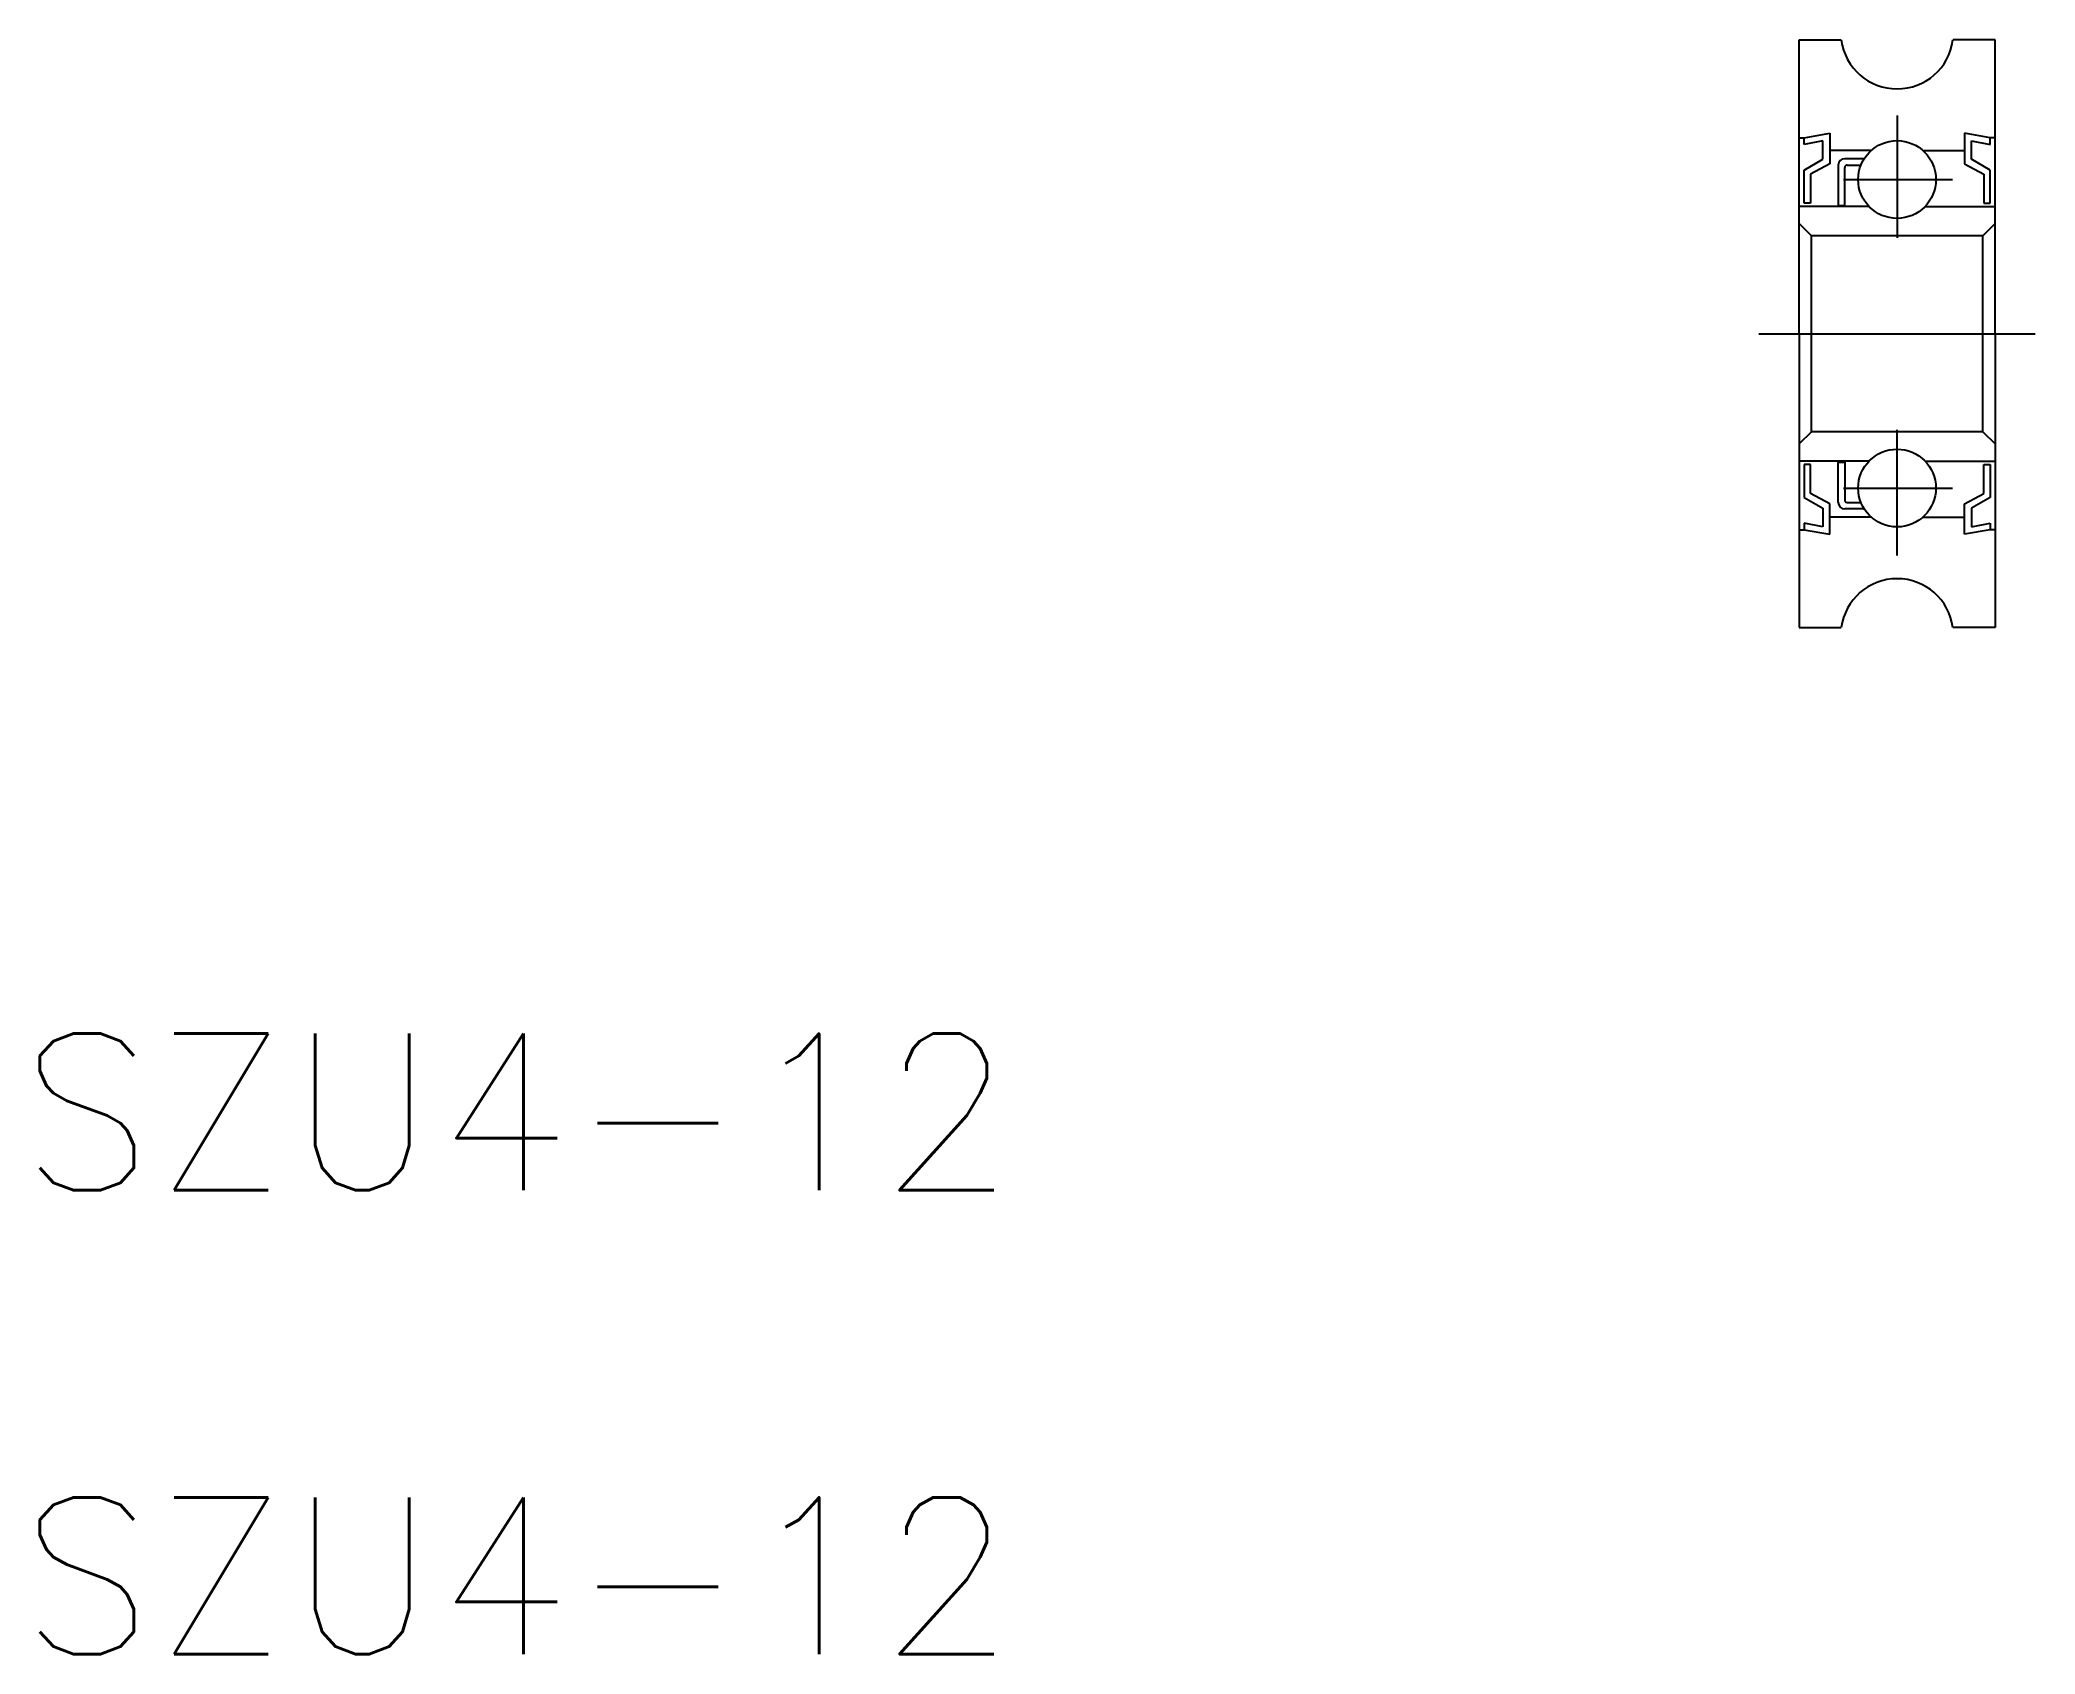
# Model space of a CAD drawing. Extents: x 94.2 to 134.9, y 142.2 to 175.2.
import ezdxf

# ---------------------------------------------------------------- set-up
doc = ezdxf.new("R2010")
doc.units = 0
doc.linetypes.add('CENTER', pattern=[17.5, 13, -1.5, 1.5, -1.5])
doc.layers.get('0').update_dxf_attribs({"linetype": 'CONTINUOUS'})
doc.layers.add('CENTER', color=1, linetype='CENTER')
doc.styles.get("Standard").update_dxf_attribs({"font": 'txt.shx', "bigfont": '@extfont2.shx'})

msp = doc.modelspace()

# ---------------------------------------------------------------- linework, layer by layer
at = {"color": 7, "linetype": 'CONTINUOUS'}
for p, q in [((130.092, 169.174), (130.092, 175.174)), ((130.092, 175.174), (130.952, 175.174)), ((134.092, 175.174), (133.232, 175.174)), ((134.092, 169.174), (134.092, 175.174)), ((130.092, 173.174), (130.192, 173.174)), ((130.192, 173.174), (130.717, 173.267)), ((130.192, 173.039), (130.192, 173.174)), ((130.717, 173.267), (130.717, 172.647)), ((133.992, 173.174), (133.467, 173.267)), ((133.467, 173.267), (133.467, 172.647)), ((134.092, 173.174), (133.992, 173.174)), ((133.992, 173.039), (133.992, 173.174)), ((130.574, 173.116), (130.192, 173.039)), ((130.192, 172.518), (130.574, 172.737)), ((130.574, 172.737), (130.574, 173.116)), ((131.567, 172.919), (130.717, 172.919)), ((131.422, 172.749), (131.022, 172.749)), ((132.617, 172.919), (133.467, 172.919)), ((133.61, 172.737), (133.61, 173.116)), ((133.61, 173.116), (133.992, 173.039)), ((133.992, 172.518), (133.61, 172.737)), ((130.192, 171.842), (130.192, 172.518)), ((130.717, 172.647), (130.324, 172.436)), ((130.324, 172.436), (130.324, 171.842)), ((130.892, 172.619), (130.892, 171.794)), ((131.022, 171.794), (131.022, 172.569)), ((131.072, 172.619), (131.355, 172.619)), ((133.467, 172.647), (133.86, 172.436)), ((133.86, 172.436), (133.86, 171.842)), ((133.992, 171.842), (133.992, 172.518)), ((131.52, 171.774), (130.092, 171.774)), ((130.324, 171.842), (130.192, 171.842)), ((130.892, 171.794), (131.022, 171.794)), ((132.664, 171.774), (134.092, 171.774)), ((133.86, 171.842), (133.992, 171.842)), ((130.342, 171.174), (130.092, 171.424)), ((133.842, 171.174), (130.342, 171.174)), ((130.342, 167.174), (130.342, 171.174)), ((133.842, 171.174), (134.092, 171.424)), ((133.842, 167.174), (133.842, 171.174)), ((130.092, 169.174), (130.092, 163.174)), ((134.092, 169.174), (134.092, 163.174)), ((130.342, 167.174), (130.092, 166.924)), ((133.842, 167.174), (130.342, 167.174)), ((133.842, 167.174), (134.092, 166.924)), ((131.52, 166.574), (130.092, 166.574)), ((130.324, 166.506), (130.192, 166.507)), ((130.192, 166.507), (130.192, 165.831)), ((130.324, 165.912), (130.324, 166.506)), ((130.892, 166.554), (131.022, 166.554)), ((130.892, 165.729), (130.892, 166.554)), ((131.022, 166.554), (131.022, 165.779)), ((132.664, 166.574), (134.092, 166.574)), ((133.86, 166.506), (133.992, 166.507)), ((133.86, 165.912), (133.86, 166.506)), ((133.992, 166.507), (133.992, 165.831)), ((130.192, 165.831), (130.574, 165.611)), ((130.717, 165.702), (130.324, 165.912)), ((133.467, 165.702), (133.86, 165.912)), ((133.992, 165.831), (133.61, 165.611)), ((130.574, 165.611), (130.574, 165.232)), ((130.717, 165.082), (130.717, 165.702)), ((131.567, 165.429), (130.717, 165.429)), ((131.422, 165.599), (131.022, 165.599)), ((131.072, 165.729), (131.355, 165.729)), ((132.617, 165.429), (133.467, 165.429)), ((133.467, 165.082), (133.467, 165.702)), ((133.61, 165.611), (133.61, 165.232)), ((130.092, 165.174), (130.192, 165.174)), ((130.574, 165.232), (130.192, 165.31)), ((130.192, 165.31), (130.192, 165.174)), ((130.192, 165.174), (130.717, 165.082)), ((133.992, 165.174), (133.467, 165.082)), ((133.61, 165.232), (133.992, 165.31)), ((133.992, 165.31), (133.992, 165.174)), ((134.092, 165.174), (133.992, 165.174)), ((130.092, 163.174), (130.952, 163.174)), ((134.092, 163.174), (133.232, 163.174))]:
    msp.add_line(p, q, dxfattribs=at)
for centre in [(132.092, 172.324), (132.092, 166.024)]:
    msp.add_circle(centre, 0.794, dxfattribs=at)
for centre, radius, start, end in [((132.092, 175.324), 1.15, 187.4947, 352.5053), ((131.022, 172.619), 0.13, 90, 180), ((131.072, 172.569), 0.05, 90, 180), ((131.022, 165.729), 0.13, 180, 270), ((131.072, 165.779), 0.05, 180, 270), ((132.092, 163.024), 1.15, 7.4947, 172.5053)]:
    msp.add_arc(centre, radius, start, end, dxfattribs=at)
at = {"layer": 'CENTER', "color": 1, "linetype": 'CENTER'}
for p, q in [((132.092, 173.634), (132.092, 171.134)), ((130.995, 172.324), (133.225, 172.324)), ((129.269, 169.174), (134.91, 169.174)), ((132.092, 164.644), (132.092, 167.214)), ((130.995, 166.024), (133.225, 166.024))]:
    msp.add_line(p, q, dxfattribs=at)

# ---------------------------------------------------------------- texts
at = {"color": 7, "linetype": 'CONTINUOUS'}
for p in [(93.76, 151.687), (93.76, 142.217)]:
    msp.add_text('SZU4-12', height=3.2, dxfattribs=at).set_placement(p)

doc.saveas('drawing.dxf')
